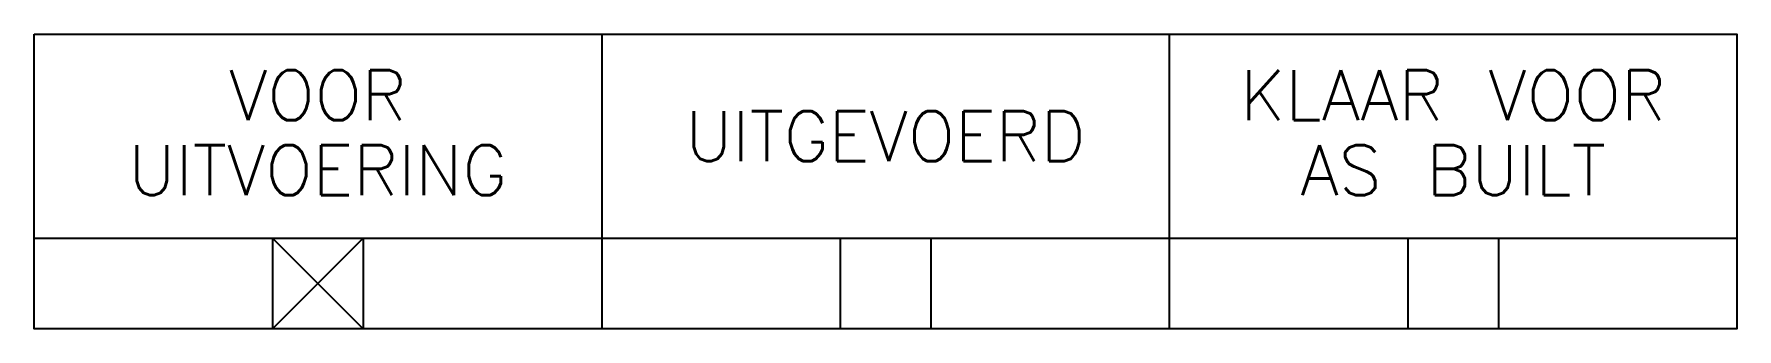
# Model space of a CAD drawing. Extents: x 295 to 370, y 47 to 60.
import ezdxf
from ezdxf.enums import TextEntityAlignment as Align

# ---------------------------------------------------------------- set-up
doc = ezdxf.new("R2010")
doc.units = 0
doc.header["$LTSCALE"] = 5
doc.header["$MEASUREMENT"] = 0
doc.linetypes.add('DASHED', pattern=[19.05, 12.7, -6.35])
doc.layers.add('10', color=8, linetype='DASHED')
doc.layers.add('2', color=62, linetype='CONTINUOUS')
doc.styles.get("Standard").update_dxf_attribs({"font": 'txt.shx'})

# ---------------------------------------------------------------- blocks, each defined once
blk = doc.blocks.new('ATT_TEXT', base_point=(52.5, 75))

msp = doc.modelspace()

# ---------------------------------------------------------------- linework, layer by layer
at = {"layer": '2'}
for p, q in [((320, 60), (320, 47)), ((345, 60), (345, 47)), ((295, 51), (370, 51)), ((305.5, 47), (309.5, 51)), ((305.5, 51), (309.5, 47)), ((305.5, 51), (305.5, 47)), ((309.5, 51), (309.5, 47)), ((330.5, 51), (330.5, 47)), ((334.5, 51), (334.5, 47)), ((355.5, 51), (355.5, 47)), ((359.5, 51), (359.5, 47))]:
    msp.add_line(p, q, dxfattribs=at)
msp.add_lwpolyline([(295, 60), (370, 60), (370, 47), (295, 47)], close=True, dxfattribs=at)

# ---------------------------------------------------------------- block references
at = {"layer": '10'}
ref = msp.add_blockref('ATT_TEXT', (250, 26.2), dxfattribs=at)
ref.add_attrib('TEXT', 'VOOR', dxfattribs={"height": 2.2}).set_placement((307.5, 56.2), align=Align.CENTER)
ref = msp.add_blockref('ATT_TEXT', (300, 26.2), dxfattribs=at)
ref.add_attrib('TEXT', 'KLAAR VOOR', dxfattribs={"height": 2.2}).set_placement((357.5, 56.2), align=Align.CENTER)
ref = msp.add_blockref('ATT_TEXT', (275, 24.4), dxfattribs=at)
ref.add_attrib('TEXT', 'UITGEVOERD', dxfattribs={"height": 2.2}).set_placement((332.5, 54.4), align=Align.CENTER)
ref = msp.add_blockref('ATT_TEXT', (250, 22.9), dxfattribs=at)
ref.add_attrib('TEXT', 'UITVOERING', dxfattribs={"height": 2.2}).set_placement((307.5, 52.9), align=Align.CENTER)
ref = msp.add_blockref('ATT_TEXT', (300, 22.9), dxfattribs=at)
ref.add_attrib('TEXT', 'AS BUILT', dxfattribs={"height": 2.2}).set_placement((357.5, 52.9), align=Align.CENTER)

doc.saveas('drawing.dxf')
